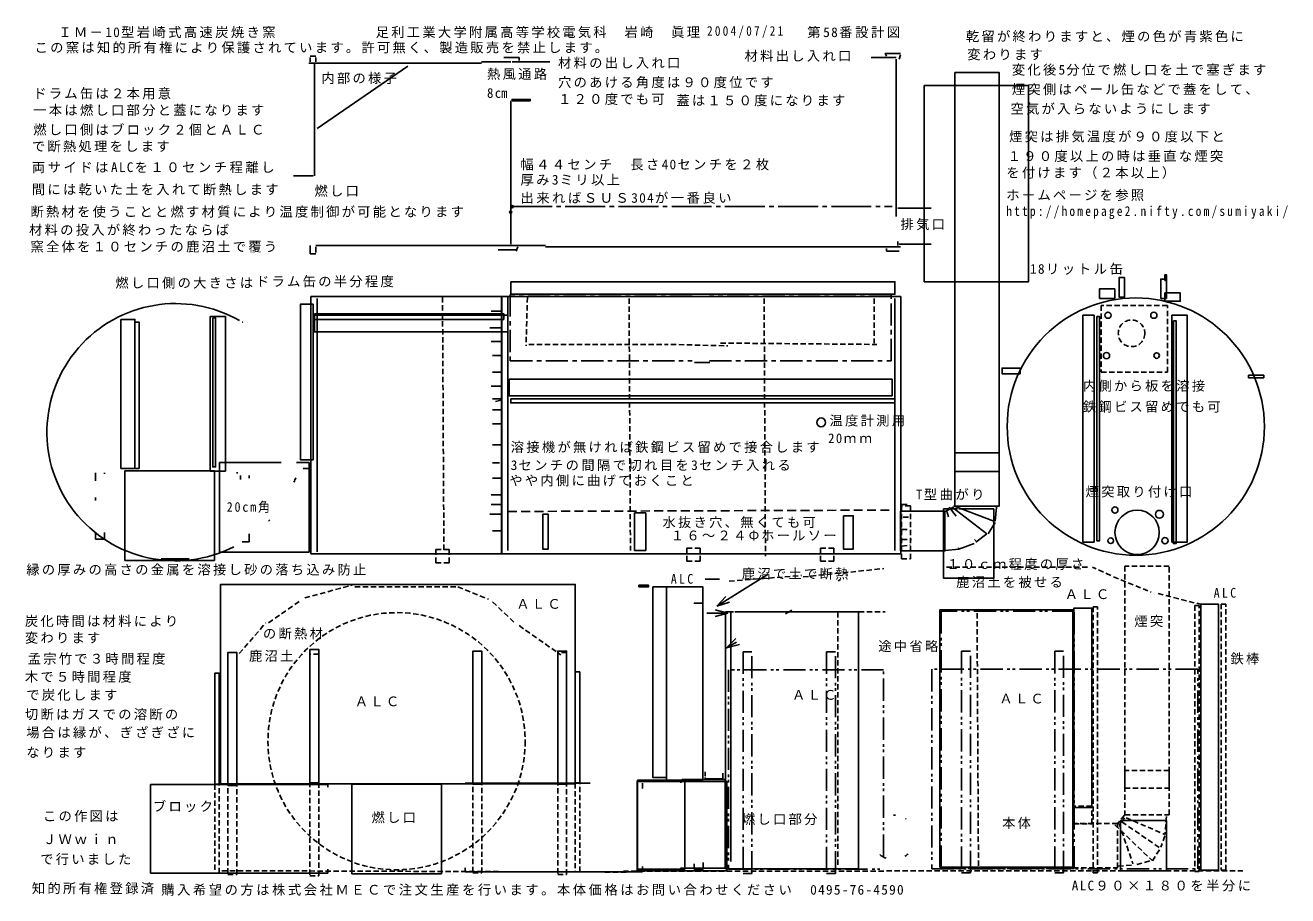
# Model space of a CAD drawing. Units: millimetres on the paper. Extents: x -142 to 142, y -100 to 97.
import ezdxf

# ---------------------------------------------------------------- set-up
doc = ezdxf.new("R2010")
doc.units = ezdxf.units.MM
doc.header["$PDMODE"] = 32
doc.header["$PDSIZE"] = 0.5
for name, pattern in [('CHAIN1', [8, 5, -1, 1, -1]), ('CHAIN2', [12, 9, -1, 1, -1]), ('DASHED1', [1.8, 1.2, -0.6]), ('DASHED2', [3, 2, -1]), ('DOUBLE_CHAIN1', [8.8, 5, -1, 0.6, -0.6, 0.6, -1])]:
    doc.linetypes.add(name, pattern=pattern)
doc.layers.add('0-0', color=7, linetype='Continuous')
doc.styles.add('ＭＳ ゴシック', font='')
doc.styles.get('ＭＳ ゴシック').set_extended_font_data('MS Gothic')

msp = doc.modelspace()

# ---------------------------------------------------------------- linework, layer by layer
at = {"layer": '0-0'}
for p, q in [((-78.174, 89.791), (-76.919, 89.791)), ((-78.174, 89.477), (-78.174, 88.535)), ((-76.919, 89.477), (-76.919, 88.535)), ((-32.965, 88.535), (-39.558, 88.535)), ((-32.651, 88.535), (-24.174, 88.535)), ((48.349, 89.477), (54, 89.477)), ((54, 53.686), (54, 89.163)), ((54.942, 90.105), (54.628, 89.163)), ((-39.558, 88.221), (-78.488, 88.221)), ((-77.233, 88.221), (-77.233, 62.791)), ((-56.198, 87.593), (-76.605, 73.465)), ((-32.965, 79.756), (-32.965, 47.407)), ((-81.942, 62.791), (-77.547, 62.791)), ((54.314, 55.57), (61.849, 55.57)), ((-78.174, 47.093), (-78.174, 45.209)), ((-39.558, 47.093), (-76.919, 47.093)), ((-76.919, 46.779), (-76.919, 45.523)), ((-39.558, 47.093), (-25.116, 47.093)), ((-35.791, 46.151), (-31.709, 46.151)), ((-31.395, 46.779), (-31.709, 45.837)), ((-25.116, 46.779), (54.942, 46.779)), ((54.314, 48.035), (54.314, 47.093)), ((54.628, 47.407), (61.849, 47.407)), ((-76.919, 45.209), (-78.174, 45.209)), ((-76.605, 35.163), (-76.605, -21.977)), ((-34.953, 35.593), (-34.953, -22.407)), ((-33.593, 35.477), (-33.593, -21.663)), ((53.686, 35.163), (53.686, -21.663)), ((-37.36, 32.337), (-34.849, 32.337)), ((-37.674, 28.57), (-35.163, 28.57)), ((-37.36, 25.43), (-35.163, 25.43)), ((-37.047, 22.291), (-35.163, 22.291)), ((8.477, 20.721), (11.93, 20.721)), ((-37.047, 18.523), (-35.163, 18.523)), ((-37.36, 15.384), (-35.163, 15.384)), ((-37.047, 12.558), (-35.163, 12.558)), ((-36.419, 11.93), (-35.163, 12.244)), ((-37.047, 10.047), (-35.163, 10.047)), ((-37.047, 6.907), (-35.163, 6.907)), ((-37.047, 2.198), (-34.849, 2.198)), ((-98.635, -1.83), (-98.635, -22.03)), ((-84.767, -1.83), (-98.635, -1.83)), ((-78.435, -1.83), (-81.314, -1.83)), ((-37.047, -1.884), (-35.477, -1.884)), ((-126.581, -4.116), (-126.581, -5.965)), ((-124.581, -4.395), (-124.581, -4.116)), ((-94.5, -4.128), (-94.814, -4.128)), ((-93.93, -4.744), (-93.93, -5.651)), ((-91.93, -5.337), (-91.93, -4.744)), ((-79.744, -3.14), (-78.174, -3.14)), ((-37.047, -5.337), (-34.849, -5.337)), ((-126.581, -9.733), (-126.581, -10.36)), ((-37.36, -9.105), (-34.849, -9.105)), ((-37.36, -11.302), (-35.163, -11.302)), ((-37.674, -13.5), (-35.163, -13.5)), ((64.674, -12.244), (67.814, -12.244)), ((66.872, -11.93), (64.988, -12.872)), ((65.302, -12.558), (65.786, -14.062)), ((65.93, -11.93), (67.484, -13.892)), ((66.558, -11.93), (74.407, -17.895)), ((66.872, -11.616), (75.977, -15.07)), ((68.128, -12.244), (75.977, -12.244)), ((76.605, -11.93), (76.291, -15.07)), ((76.291, -15.384), (74.721, -17.895)), ((-126.581, -17.581), (-126.581, -19.116)), ((-126.581, -19.116), (-124.581, -19.116)), ((-124.581, -19.116), (-124.581, -17.581)), ((-93.93, -19.744), (-93.872, -19.744)), ((-93.558, -19.744), (-91.93, -19.744)), ((-91.93, -19.744), (-91.93, -17.895)), ((-37.047, -17.267), (-35.163, -17.267)), ((71.653, -19.16), (71.895, -19.465)), ((74.407, -17.895), (71.895, -19.779)), ((68.036, -21.064), (68.128, -21.349)), ((-111.767, -23.547), (-105.488, -23.547)), ((14.128, -28.15), (10.897, -28.15)), ((13.5, -34.221), (25.116, -27)), ((40.906, -28.5), (41.377, -28.228)), ((13.5, -34.221), (15.551, -32.032)), ((13.5, -34.221), (16.371, -33.351)), ((16.012, -35.791), (11.302, -35.791)), ((16.012, -35.791), (13.114, -35.014)), ((16.012, -35.791), (13.114, -36.567)), ((15.479, -35.464), (15.479, -93.464)), ((17.267, -35.464), (15.479, -35.464)), ((16.665, -35.58), (16.665, -91.778)), ((45.479, -35.464), (17.581, -35.464)), ((28.986, -35.968), (30.445, -35.125)), ((15.698, -43.64), (17.819, -41.518)), ((15.698, -43.64), (17.989, -42.317)), ((15.698, -43.64), (18.595, -42.863)), ((5.386, -73.301), (5.386, -74.093)), ((15.386, -73.301), (5.651, -73.301)), ((10.897, -71.581), (10.897, -72.523)), ((10.897, -72.837), (10.897, -73.15)), ((10.897, -73.15), (14.897, -73.15)), ((14.897, -73.15), (14.897, -71.895)), ((-74.186, -75.035), (-74.186, -74.453)), ((-43.233, -74.14), (-43.233, -74.407)), ((-15.07, -74.14), (-43.233, -74.14)), ((-74.186, -94.453), (-74.186, -93.558)), ((-43.233, -93.244), (-43.233, -94.14)), ((-3.233, -94.14), (-3.233, -92.93)), ((5.386, -93.244), (5.386, -93.301)), ((-114.186, -94.453), (-74.186, -94.453)), ((-43.233, -94.14), (-3.233, -94.14))]:
    msp.add_line(p, q, dxfattribs=at)
at = {"layer": '0-0', "linetype": 'CHAIN2'}
for p, q in [((-32.651, 55.884), (53.058, 55.884)), ((10.444, -33.522), (8.444, -33.522)), ((8.444, -33.522), (8.444, -33.593)), ((8.444, -92.302), (8.444, -93.522)), ((8.444, -93.522), (10.444, -93.522)), ((10.444, -93.522), (10.444, -91.988))]:
    msp.add_line(p, q, dxfattribs=at)
at = {"layer": '0-0', "linetype": 'DASHED1'}
for p, q in [((-48.349, 35.477), (-48.035, -21.977)), ((-29.198, 35.477), (-29.512, 24.488)), ((-6.279, 35.163), (-5.965, -21.663)), ((24.174, 35.163), (24.488, -22.919)), ((48.977, 35.163), (48.977, 25.116)), ((3.14, 24.802), (16.012, 24.488)), ((14.359, 25.111), (49.605, 24.802)), ((55.256, -11.302), (56.512, -11.302)), ((55.57, -14.128), (57.14, -14.128)), ((55.256, -16.953), (56.826, -16.953)), ((55.256, -19.151), (57.453, -19.151)), ((55.256, -20.721), (57.14, -20.407)), ((65.302, -25.43), (97.64, -25.43)), ((102.349, -27.314), (98.267, -25.43)), ((115.512, -75.233), (115.512, -25.233)), ((16.326, -28.57), (32.651, -27.314)), ((32.965, -27.628), (51.174, -25.744)), ((102.977, -27.628), (111.453, -31.081)), ((-79.43, -32.337), (-68.756, -29.512)), ((-68.128, -29.826), (-45.209, -29.826)), ((-44.895, -29.826), (-37.988, -32.651)), ((-87.593, -37.988), (-80.372, -32.965)), ((-37.047, -33.279), (-32.023, -37.988)), ((113.023, -31.395), (123.07, -33.907)), ((40.839, -35.58), (40.839, -92.719)), ((45.523, -35.477), (51.488, -35.477)), ((72.209, -35.791), (72.523, -92.93)), ((-94.186, -44.895), (-88.221, -37.988)), ((-31.081, -38.616), (-21.663, -45.209)), ((105.512, -75.233), (115.512, -75.233)), ((105.488, -81.314), (103.919, -83.198)), ((105.488, -81.942), (104.547, -83.198)), ((105.802, -81.942), (114.593, -85.709)), ((114.907, -81.628), (114.593, -85.709)), ((103.291, -83.512), (111.767, -91.674)), ((104.233, -83.198), (107.372, -92.302)), ((104.86, -82.884), (113.651, -88.849)), ((114.593, -86.023), (113.651, -88.535)), ((113.337, -89.163), (111.767, -91.674)), ((-6.907, -94.186), (-98.581, -93.872)), ((51.802, -93.872), (132.174, -93.872)), ((107.058, -92.616), (103.605, -92.93)), ((111.14, -91.674), (107.686, -92.616)), ((51.2, -93.975), (-7.51, -93.975))]:
    msp.add_line(p, q, dxfattribs=at)
at = {"layer": '0-0', "linetype": 'CHAIN1'}
msp.add_line((-33.058, 21.07), (7.942, 21.07), dxfattribs=at)
at = {"layer": '0-0', "linetype": 'DASHED2'}
msp.add_line((-33.593, -12.872), (53.372, -12.558), dxfattribs=at)
at = {"layer": '0-0', "linetype": 'DOUBLE_CHAIN1'}
for p, q in [((51.118, -90.733), (51.118, -48.557)), ((16.118, -93.557), (51.118, -93.557)), ((51.118, -93.557), (51.118, -93.547))]:
    msp.add_line(p, q, dxfattribs=at)
at = {"layer": '0-0'}
for points in [[(-34.535, 89.477), (-31.081, 89.477), (-31.081, 88.849)], [(51.802, 89.791), (51.488, 90.419), (54.942, 90.419)], [(51.802, 46.465), (51.802, 45.837), (54.628, 45.837)], [(-34.953, -22.407), (55.047, -22.407), (55.047, 35.593)], [(55.047, 35.593), (14.442, 35.593), (14.128, 35.593), (-34.953, 35.593)], [(-98.635, -22.03), (-78.435, -22.03), (-78.435, -1.83)], [(75.977, -12.244), (75.977, -27.942), (64.674, -27.942), (64.674, -12.244)], [(71.581, -20.093), (68.128, -21.349), (64.988, -21.663)], [(15.479, -93.464), (45.479, -93.464), (45.479, -35.464)], [(5.386, -93.301), (15.386, -93.301), (15.386, -73.301)], [(-74.186, -74.453), (-114.186, -74.453), (-114.186, -94.453)], [(-3.233, -75.349), (-3.233, -74.407), (-3.233, -74.14)]]:
    msp.add_lwpolyline(points, dxfattribs=at)
for points in [[(67.209, -3.872), (77.209, -3.872), (77.209, 86.128), (67.209, 86.128)], [(60.279, 83.198), (83.826, 83.198), (83.826, 38.93), (60.279, 38.93)], [(-32.651, 79.744), (-28.57, 79.744), (-28.57, 80.058), (-32.651, 80.058)], [(105.488, 39.872), (104.233, 39.872), (104.233, 35.477), (105.488, 35.477)], [(114.907, 39.244), (114.593, 39.244), (114.593, 40.5), (114.907, 40.5)], [(-32.965, 38.93), (53.686, 38.93), (53.686, 36.105), (-32.965, 36.105)], [(103.291, 37.36), (99.837, 37.36), (99.837, 35.163), (103.291, 35.163)], [(114.907, 39.558), (113.651, 39.558), (113.651, 35.163), (114.907, 35.163)], [(-78.012, -22.407), (-35.012, -22.407), (-35.012, 35.593), (-78.012, 35.593)], [(114.593, 36.419), (118.047, 36.419), (118.047, 34.535), (114.593, 34.535)], [(-77.547, 33.907), (-80.372, 33.907), (-80.372, -1.256), (-77.547, -1.256)], [(-77.233, 31.709), (-34.535, 31.709), (-34.535, 30.453), (-77.233, 30.453)], [(-77.233, 31.395), (-33.593, 31.395), (-33.593, 27.628), (-77.233, 27.628)], [(96.07, 31.395), (98.581, 31.395), (98.581, -19.779), (96.07, -19.779)], [(116.163, 31.395), (119.616, 31.395), (119.616, -19.779), (116.163, -19.779)], [(-120.872, 30.453), (-117.733, 30.453), (-117.733, -3.14), (-120.872, -3.14)], [(-117.733, 29.826), (-116.791, 29.826), (-116.791, -3.14), (-117.733, -3.14)], [(-100.779, -3.767), (-97.326, -3.767), (-97.326, 31.081), (-100.779, 31.081)], [(-100.151, 30.767), (-99.523, 30.767), (-99.523, -2.826), (-100.151, -2.826)], [(99.209, 31.081), (99.837, 31.081), (99.837, -19.465), (99.209, -19.465)], [(116.477, 30.14), (117.105, 30.14), (117.105, -20.093), (116.477, -20.093)], [(81.942, 19.465), (77.86, 19.465), (77.86, 18.209), (81.942, 18.209)], [(-33.279, 16.953), (53.058, 16.953), (53.058, 13.186), (-33.279, 13.186)], [(-32.965, 12.558), (53.686, 12.558), (53.686, 11.616), (-32.965, 11.616)], [(67.209, -11.651), (77.209, -11.651), (77.209, 0.349), (67.209, 0.349)], [(-119.984, -23.914), (-99.784, -23.914), (-99.784, -3.714), (-119.984, -3.714)], [(-25.744, -13.5), (-24.488, -13.5), (-24.488, -21.349), (-25.744, -21.349)], [(-5.023, -13.186), (-2.512, -13.186), (-2.512, -21.663), (-5.023, -21.663)], [(42.07, -13.814), (44.267, -13.814), (44.267, -21.349), (42.07, -21.349)], [(54.965, -21.767), (64.965, -21.767), (64.965, -12.767), (54.965, -12.767)], [(-98.395, -74.302), (-18.395, -74.302), (-18.395, -29.302), (-98.395, -29.302)], [(-4.081, -29.512), (-1.884, -29.512), (-1.884, -29.826), (-4.081, -29.826)], [(-0.942, -29.826), (2.198, -29.826), (2.198, -72.837), (-0.942, -72.837)], [(2.198, -29.826), (10.36, -29.826), (10.36, -73.465), (2.198, -73.465)], [(122.64, -93.733), (126.64, -93.733), (126.64, -33.733), (122.64, -33.733)], [(63.802, -93.047), (93.802, -93.047), (93.802, -35.047), (63.802, -35.047)], [(94.07, -79.64), (98.07, -79.64), (98.07, -34.64), (94.07, -34.64)], [(-96.756, -74.651), (-94.756, -74.651), (-94.756, -44.651), (-96.756, -44.651)], [(-78.233, -74.023), (-76.233, -74.023), (-76.233, -44.023), (-78.233, -44.023)], [(-41.5, -74.337), (-39.5, -74.337), (-39.5, -44.337), (-41.5, -44.337)], [(-22.349, -74.337), (-20.349, -74.337), (-20.349, -44.337), (-22.349, -44.337)], [(-99.709, -74.349), (-98.709, -74.349), (-98.709, -49.349), (-99.709, -49.349)], [(-18.395, -74.035), (-17.395, -74.035), (-17.395, -49.035), (-18.395, -49.035)], [(-4.449, -93.926), (15.751, -93.926), (15.751, -73.726), (-4.449, -73.726)], [(-4.395, -73.465), (6.279, -73.465), (6.279, -93.558), (-4.395, -93.558)], [(-68.809, -94.553), (-48.609, -94.553), (-48.609, -74.353), (-68.809, -74.353)], [(104.547, -82.57), (114.907, -82.57), (114.907, -93.872), (104.547, -93.872)]]:
    msp.add_lwpolyline(points, close=True, dxfattribs=at)
at = {"layer": '0-0', "linetype": 'CHAIN1'}
for points in [[(7.942, 36.07), (-33.058, 36.07), (-33.058, 21.07)], [(11.837, 21.07), (52.837, 21.07), (52.837, 36.07), (11.837, 36.07)]]:
    msp.add_lwpolyline(points, dxfattribs=at)
at = {"layer": '0-0', "linetype": 'DASHED1'}
for points in [[(100.186, 18.558), (115.186, 18.558), (115.186, 33.558), (100.186, 33.558)], [(55.198, -23.581), (57.198, -23.581), (57.198, -11.581), (55.198, -11.581)], [(-49.849, -24.419), (-46.849, -24.419), (-46.849, -21.419), (-49.849, -21.419)], [(9.733, -24.105), (6.733, -24.105), (6.733, -21.105), (9.733, -21.105)], [(39.872, -24.105), (36.872, -24.105), (36.872, -21.105), (39.872, -21.105)], [(121.314, -94.047), (122.314, -94.047), (122.314, -34.047), (121.314, -34.047)], [(127.279, -93.733), (128.279, -93.733), (128.279, -33.733), (127.279, -33.733)], [(98.395, -94.36), (99.395, -94.36), (99.395, -34.36), (98.395, -34.36)], [(-96.756, -94.698), (-94.756, -94.698), (-94.756, -44.698), (-96.756, -44.698)], [(-78.233, -95.012), (-76.233, -95.012), (-76.233, -45.012), (-78.233, -45.012)], [(-41.5, -94.384), (-39.5, -94.384), (-39.5, -44.384), (-41.5, -44.384)], [(-22.349, -94.698), (-20.349, -94.698), (-20.349, -44.698), (-22.349, -44.698)], [(105.512, -81.291), (115.512, -81.291), (115.512, -71.291), (105.512, -71.291)], [(-99.709, -94.453), (-98.709, -94.453), (-98.709, -74.453), (-99.709, -74.453)], [(-18.395, -94.14), (-17.395, -94.14), (-17.395, -74.14), (-18.395, -74.14)], [(94.07, -83.314), (98.07, -83.314), (98.07, -79.314), (94.07, -79.314)], [(93.895, -93.221), (103.895, -93.221), (103.895, -83.221), (93.895, -83.221)]]:
    msp.add_lwpolyline(points, close=True, dxfattribs=at)
for points in [[(-28.884, 24.802), (2.198, 24.802), (2.512, 24.802)], [(115.512, -25.233), (105.512, -25.233), (105.512, -75.233)]]:
    msp.add_lwpolyline(points, dxfattribs=at)
at = {"layer": '0-0', "linetype": 'CHAIN2'}
msp.add_lwpolyline([(136.884, 17.895), (133.43, 17.895), (133.43, 17.267), (136.884, 17.267)], close=True, dxfattribs=at)
at = {"layer": '0-0', "linetype": 'DOUBLE_CHAIN1'}
for points in [[(64.116, -93.36), (94.116, -93.36), (94.116, -35.36), (64.116, -35.36)], [(19.432, -94.487), (21.432, -94.487), (21.432, -44.487), (19.432, -44.487)], [(38.269, -94.487), (40.269, -94.487), (40.269, -44.487), (38.269, -44.487)], [(68.698, -94.384), (70.698, -94.384), (70.698, -44.384), (68.698, -44.384)], [(89.733, -94.384), (91.733, -94.384), (91.733, -44.384), (89.733, -44.384)], [(61.988, -93.453), (121.988, -93.453), (121.988, -48.453), (61.988, -48.453)]]:
    msp.add_lwpolyline(points, close=True, dxfattribs=at)
msp.add_lwpolyline([(51.118, -48.557), (16.118, -48.557), (16.118, -93.557)], dxfattribs=at)
at = {"layer": '0-0'}
for centre, radius in [((108, 6.279), 29), ((101.721, 31.395), 0.702), ((112.081, 31.395), 0.702), ((101.407, 22.291), 0.702), ((112.709, 22.291), 0.628), ((37.047, 7.221), 1), ((103.291, -12.558), 0.702), ((108.314, -17.581), 5), ((113.337, -13.5), 0.888), ((102.349, -19.465), 0.628), ((114.593, -19.465), 0.702)]:
    msp.add_circle(centre, radius, dxfattribs=at)
at = {"layer": '0-0', "linetype": 'DASHED1'}
for centre, radius in [((107.058, 27.314), 3), ((-58.709, -64.674), 29)]:
    msp.add_circle(centre, radius, dxfattribs=at)
at = {"layer": '0-0'}
for centre, radius, start, end in [((-108.558, 5.023), 29, 60.14098, 297.00895), ((-108.558, 5.023), 29, 58.51105, 58.83521), ((-108.558, 5.023), 29, 337.08045, 339.25768), ((-108.558, 5.023), 29, 316.2357, 317.09229), ((53.372, -86.337), 5, 84.95755, 90), ((53.372, -86.337), 5, 55.30485, 57.26477), ((53.372, -86.337), 5, 231.34019, 250.14479), ((53.372, -86.337), 5, 300.96376, 310.91438)]:
    msp.add_arc(centre, radius, start, end, dxfattribs=at)
at = {"layer": '0-0', "color": 4}
for p in [(-32.965, 54.628), (-32.651, 55.884)]:
    msp.add_point(p, dxfattribs=at)

# ---------------------------------------------------------------- texts
at = {"layer": '0-0', "char_height": 2.199, "attachment_point": 7, "style": 'ＭＳ ゴシック'}
for s, insert in [('\\T1.18;ＩＭ－10型岩崎式高速炭焼き窯', (-135, 93.872)), ('\\T1.17;足利工業大学附属高等学校', (-63.419, 93.872)), ('\\T1.17;電気科\u3000岩崎\u3000眞理', (-21.349, 93.872)), ('\\T1.39;\\W0.85;2004/07/21', (11.302, 93.872)), ('\\T1.2;第58番設計図', (33.907, 93.872)), ('\\T1.17;乾留が終わりますと、煙の色が青紫色に', (69.698, 92.93)), ('\\T1.17;この窯は知的所有権により保護されています。許可無く、製造販売を禁止します。', (-140.337, 90.419)), ('\\T1.17;材料出し入れ口', (19.779, 88.535)), ('\\T1.17;変わります', (70.012, 88.849)), ('\\T1.17;材料の出し入れ口', (-22.291, 86.965)), ('\\T1.17;内部の様子', (-75.663, 83.512)), ('\\T1.17;熱風通路', (-38.302, 84.453)), ('\\T1.17;変化後5分位で燃し口を土で塞ぎます', (80.058, 85.395)), ('\\T1.17;ドラム缶は２本用意', (-140.651, 80.058)), ('\\T1.24;\\W0.95;8㎝', (-38.302, 80.372)), ('\\T1.17;穴のあける角度は９０度位です', (-22.291, 82.57)), ('\\T1.17;煙突側はペール缶などで蓋をして、', (80.058, 81)), ('\\T1.17;１２０度でも可', (-22.291, 78.802)), ('\\T1.17;蓋は１５０度になります', (4.395, 78.488)), ('\\T1.17;一本は燃し口部分と蓋になります', (-140.651, 76.291)), ('\\T1.17;空気が入らないようにします', (79.744, 76.605)), ('\\T1.17;燃し口側はブロック２個とＡＬＣ', (-140.651, 71.895)), ('\\T1.17;煙突は排気温度が９０度以下と', (79.43, 70.326)), ('\\T1.17;で断熱処理をします', (-140.965, 68.128)), ('\\T1.17;１９０度以上の時は垂直な煙突', (79.116, 65.93)), ('\\T1.19;両サイドはALCを１０センチ程離し', (-140.965, 63.419)), ('\\T1.18;幅４４センチ\u3000長さ40センチを２枚', (-30.767, 64.047)), ('\\T1.18;厚み3ミリ以上', (-30.767, 60.593)), ('\\T1.17;を付けます（２本以上）', (78.802, 62.163)), ('\\T1.17;間には乾いた土を入れて断熱します', (-140.965, 58.395)), ('\\T1.17;燃し口', (-77.233, 58.081)), ('\\T1.17;ホームページを参照', (78.802, 57.14)), ('\\T1.19;出来ればＳＵＳ304が一番良い', (-30.767, 56.512)), ('\\T1.17;断熱材を使うことと燃す材質により温度制御が可能となります', (-141.279, 53.372)), ('\\T1.4;\\W0.85;http://homepage2.nifty.com/sumiyaki/', (78.802, 53.058)), ('\\T1.17;材料の投入が終わったならば', (-141.593, 49.291)), ('\\T1.17;排気口', (54.942, 50.547)), ('\\T1.17;窯全体を１０センチの鹿沼土で覆う', (-141.279, 45.523)), ('\\T1.2;18リットル缶', (84.14, 40.5)), ('\\T1.17;燃し口側の大きさは', (-122.128, 37.36)), ('\\T1.17;ドラム缶の半分程度', (-90.419, 37.674)), ('\\T1.17;内側から板を溶接', (96.07, 14.128)), ('\\T1.17;鉄鋼ビス留めでも可', (96.07, 9.419)), ('\\T1.17;温度計測用', (38.93, 6.279)), ('\\T1.17;溶接機が無ければ鉄鋼ビス留めで接合します', (-32.965, 0.314)), ('\\T1.24;\\W0.95;20ｍｍ', (38.616, 2.512)), ('\\T1.18;3センチの間隔で切れ目を3センチ入れる', (-32.965, -3.767)), ('\\T1.17;やや内側に曲げておくこと', (-33.279, -7.221)), ('\\T1.19;T型曲がり', (58.395, -10.36)), ('\\T1.17;煙突取り付け口', (96.698, -9.733)), ('\\T1.31;\\W0.9;20cm角', (-97.012, -13.186)), ('\\T1.17;水抜き穴、無くても可', (1.256, -16.64)), ('\\T1.17;１６～２４Φホールソー', (3.14, -19.465)), ('\\T1.17;縁の厚みの高さの金属を溶接し砂の落ち込み防止', (-142.221, -27.314)), ('\\T1.17;鹿沼で土で断熱', (19.151, -28.256)), ('\\T1.17;１０ｃｍ程度の厚さ', (65.302, -26.058)), ('\\T1.38;\\W0.9;ALC', (3.14, -29.198)), ('\\T1.17;鹿沼土を被せる', (67.5, -30.14)), ('\\T1.17;ＡＬＣ', (91.988, -32.651)), ('\\T1.38;\\W0.9;ALC', (125.581, -32.337)), ('\\T1.17;ＡＬＣ', (-31.709, -34.849)), ('\\T1.17;炭化時間は材料により', (-142.535, -38.93)), ('\\T1.17;煙突', (107.686, -38.93)), ('\\T1.17;の断熱材', (-88.849, -41.756)), ('\\T1.17;変わります', (-142.535, -42.698)), ('\\T1.17;途中省略', (49.919, -44.581)), ('\\T1.17;孟宗竹で３時間程度', (-141.907, -47.407)), ('\\T1.17;鹿沼土', (-91.988, -46.779)), ('\\T1.17;鉄棒', (129.349, -47.407)), ('\\T1.17;木で５時間程度', (-142.535, -51.488)), ('\\T1.17;で炭化します', (-142.221, -55.57)), ('\\T1.17;ＡＬＣ', (30.479, -55.359)), ('\\T1.17;ＡＬＣ', (77.233, -56.198)), ('\\T1.17;ＡＬＣ', (-68.128, -56.826)), ('\\T1.17;切断はガスでの溶断の', (-142.535, -59.965)), ('\\T1.17;場合は縁が、ぎざぎざに', (-142.221, -64.047)), ('\\T1.17;なります', (-142.221, -68.442)), ('\\T1.17;ブロック', (-113.651, -80.686)), ('\\T1.17;この作図は', (-138.453, -82.884)), ('\\T1.17;燃し口', (-64.36, -83.198)), ('\\T1.17;燃し口部分', (19.176, -83.615)), ('\\T1.17;本体', (77.86, -84.453)), ('\\T1.17;ＪＷｗｉｎ', (-138.453, -87.907)), ('\\T1.17;で行いました', (-139.081, -92.616)), ('\\T1.17;知的所有権登録済', (-140.965, -99.209)), ('\\T1.19;購入希望の方は株式会社ＭＥＣで注文生産を行います。本体価格はお問い合わせください\u30000495-76-4590', (-111.767, -99.523)), ('\\T1.19;ALC９０×１８０を半分に', (93.558, -98.581))]:
    msp.add_mtext(s, dxfattribs=dict(at, insert=insert))

doc.saveas('drawing.dxf')
